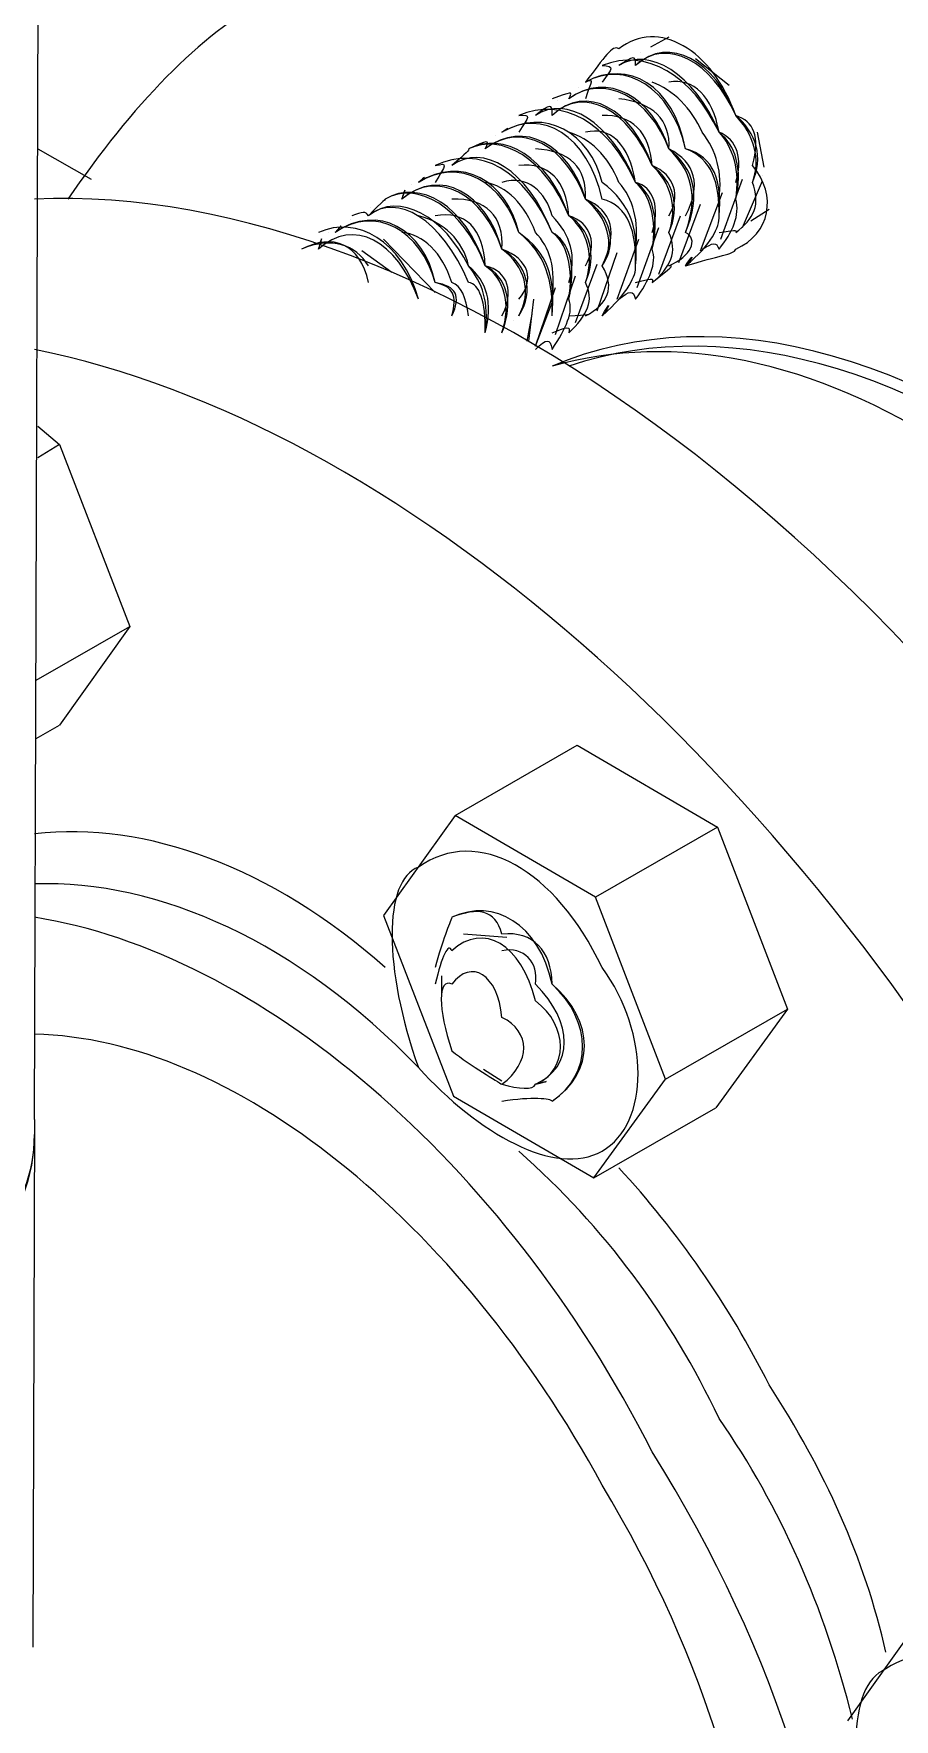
# Model space of a CAD drawing. Header units: millimetres. Extents: x 0.3 to 33.8, y 15.5 to 37.1.
# Drawn here: x 20.93 to 21.196, y 25.619 to 26.14 of the extents above; entities that cross this region are included whole.
import ezdxf

# ---------------------------------------------------------------- set-up
doc = ezdxf.new("R2010")
doc.units = ezdxf.units.MM

# ---------------------------------------------------------------- blocks, each defined once
blk = doc.blocks.new('60298_1')
at = {"transparency": 33554687}
for points in [[(20.93001617371272, 25.80439002907838), (20.93208198424668, 26.43182646206333)], [(21.12625110162492, 26.13902506971226), (21.12056979433316, 26.13592569726461)], [(21.12418660438436, 26.13799019450516), (21.12418660438436, 26.13799019450516)], [(21.12625110162492, 26.13902506971226), (21.12625110162492, 26.13902506971226)], [(21.11127561687044, 26.13076182757641), (21.11127561687044, 26.13076182757641)], [(21.11747304847233, 26.13437601104079), (21.11747304847233, 26.13437601104079)], [(21.14484208313718, 26.12404827166438), (21.13451434376077, 26.13230888721341)], [(21.10456206095841, 26.12714501752521), (21.10456206095841, 26.12714501752521)], [(21.09165238673791, 26.1193992129929), (21.09165238673791, 26.1193992129929)], [(21.09836594264993, 26.12353346064765), (21.09836594264993, 26.12353346064765)], [(21.08545626842943, 26.11578765611534), (21.08545626842943, 26.11578765611534)], [(21.07254528091551, 26.10855403601294), (21.07254528091551, 26.10855403601294)], [(21.0787427125174, 26.11217084606414), (21.0787427125174, 26.11217084606414)], [(21.15568726011713, 26.09874373424008), (21.15362013628976, 26.10958891122004)], [(20.93104842233299, 26.10442504153184), (20.94757359331129, 26.09512955077571)], [(21.06583172500348, 26.10494247913539), (21.06583172500348, 26.10494247913539)], [(21.059635606695, 26.10080823148065), (21.059635606695, 26.10080823148065)], [(21.04672461918108, 26.09357986455189), (21.04672461918108, 26.09357986455189)], [(21.0534368617997, 26.09719404801626), (21.0534368617997, 26.09719404801626)], [(21.14226014829308, 26.07653856926345), (21.14897239091169, 26.09512955077571)], [(21.14897239091169, 26.08015275272783), (21.155171135807, 26.09461211317216)], [(21.155171135807, 26.09616179939598), (21.155171135807, 26.09616179939598)], [(21.04052718757919, 26.08996568108751), (21.04052718757919, 26.08996568108751)], [(21.13606271669119, 26.07292438579907), (21.14277627260321, 26.09099792970779)], [(21.02761751335868, 26.08273468757193), (21.02761751335868, 26.08273468757193)], [(21.03381494496057, 26.08635149762312), (21.03381494496057, 26.08635149762312)], [(21.12315304247068, 26.06569339228349), (21.1298665983827, 26.08376693619221)], [(21.12935047407257, 26.06931020233469), (21.13606271669119, 26.0873837462434)], [(21.1515543257558, 26.0822198765552), (21.15723563304755, 26.08583406001958)], [(21.155171135807, 26.08376693619221), (21.155171135807, 26.08376693619221)], [(21.155171135807, 26.08376693619221), (21.155171135807, 26.08376693619221)], [(21.02090527074006, 26.078603066504), (21.02090527074006, 26.078603066504)], [(21.11643948655865, 26.06156439780239), (21.12315304247068, 26.08015275272783)], [(21.14897239091169, 26.08015275272783), (21.14897239091169, 26.08015275272783)], [(21.04052718757919, 26.06621082988704), (21.03123301011647, 26.07292438579907)], [(21.05395429940324, 26.06001208499174), (21.03794525273508, 26.07653856926345)], [(21.10404593664828, 26.05433077769999), (21.11024205495676, 26.07240694819552)], [(21.11024205495676, 26.05794758775119), (21.11695561086879, 26.07653856926345)], [(21.13606271669119, 26.07292438579907), (21.13606271669119, 26.07292438579907)], [(21.14226014829308, 26.07653856926345), (21.14226014829308, 26.07653856926345)], [(21.09733238073625, 26.05071922082243), (21.10404593664828, 26.06879276473114)], [(21.12935047407257, 26.06931020233469), (21.12935047407257, 26.06931020233469)], [(21.09113494913436, 26.04710241077123), (21.09733238073625, 26.06517595467994)], [(21.12315304247068, 26.06569339228349), (21.12315304247068, 26.06569339228349)], [(21.08287302029191, 26.04503791353068), (21.08442139322233, 26.05794758775119)], [(21.08493883082588, 26.04348822730686), (21.09113494913436, 26.06156439780239)], [(21.08493883082588, 26.04348822730686), (21.09010270051408, 26.05691271254409)], [(21.11024205495676, 26.05794758775119), (21.11024205495676, 26.05794758775119)], [(21.11643948655865, 26.06156439780239), (21.11643948655865, 26.06156439780239)], [(21.07822527491385, 26.05123665842598), (21.07822527491385, 26.05123665842598)], [(21.08235689598177, 26.04503791353068), (21.0839065822056, 26.05330115566653)], [(21.10404593664828, 26.05433077769999), (21.10404593664828, 26.05433077769999)], [(21.07719302629357, 26.04813728597833), (21.07719302629357, 26.04813728597833)], [(21.09113494913436, 26.04710241077123), (21.09113494913436, 26.04710241077123)], [(21.09733238073625, 26.05071922082243), (21.09733238073625, 26.05071922082243)], [(20.93104842233299, 26.01870112748611), (20.93776197824502, 26.01301982019436), (20.95945101891152, 25.95673206464085), (20.93776197824502, 25.92626365752835)], [(20.93776197824502, 26.01301982019436), (20.93104842233299, 26.00888819912643)], [(20.93053361131626, 25.94020820695596), (20.95945101891152, 25.95673206464085)], [(20.93053361131626, 25.92213466304724), (20.93776197824502, 25.92626365752835)], [(21.06015041771172, 25.89837718525996), (21.09784850504639, 25.92006491263305)], [(21.09784850504639, 25.92006491263305), (21.14122658637939, 25.89476300179558)], [(21.06015041771172, 25.89837718525996), (21.03794525273508, 25.86739396713074)], [(21.10352981233814, 25.87307527442249), (21.06015041771172, 25.89837718525996)], [(21.14122658637939, 25.89476300179558), (21.10352981233814, 25.87307527442249)], [(21.14122658637939, 25.89476300179558), (21.1629169403393, 25.83847524624207)], [(21.12521885300464, 25.81678489228216), (21.10352981233814, 25.87307527442249)], [(21.03794525273508, 25.86739396713074), (21.059635606695, 25.81162102259395)], [(21.06324979015938, 25.86791140473429), (21.06324979015938, 25.86791140473429)], [(21.07615946437988, 25.86067778463189), (21.06273235255583, 25.86171265983898)], [(21.0560187966438, 25.84260424072318), (21.0560187966438, 25.84880298561848)], [(21.12521885300464, 25.81678489228216), (21.1629169403393, 25.83847524624207)], [(21.1629169403393, 25.83847524624207), (21.14071046206925, 25.80800683912958)], [(21.06892978415772, 25.81988426472981), (21.07461109144947, 25.81627008126543)], [(21.10301237473459, 25.78631648516967), (21.12521885300464, 25.81678489228216)], [(21.059635606695, 25.81162102259395), (21.10301237473459, 25.78631648516967)], [(21.09475044589215, 25.81368814642133), (21.09475044589215, 25.81368814642133)], [(21.10301237473459, 25.78631648516967), (21.14071046206925, 25.80800683912958)], [(20.93001617371272, 25.80439002907838), (20.92950004940258, 25.64120544312277)], [(21.20319564922465, 25.64895124765508), (21.18150792185156, 25.61848284054258)]]:
    blk.add_lwpolyline(points, dxfattribs=at)
for points in [[(21.42060349349322, 26.06827532712759), (21.30227838383712, 26.1978842537626), (21.1647253453649, 26.24597968502439), (21.06944590846786, 26.19221345281812)], [(21.04879042971504, 26.05794758775119), (21.04367909176324, 26.07607628998312), (21.02983303934138, 26.08395867703007), (21.01780589829241, 26.078603066504)], [(21.03329750735702, 26.06311145743939), (21.03077992389001, 26.07524628854798), (21.0222211907369, 26.07846385740254), (21.0126420286042, 26.0734391968158)], [(21.03329750735702, 26.06827532712759), (21.02934843407309, 26.07476036998628), (21.02198085804287, 26.0775025266264), (21.0126420286042, 26.0734391968158)], [(21.27084601936167, 25.98565078552951), (21.20903586501902, 26.04070929845124), (21.14231005344266, 26.05939221050221), (21.09010270051408, 26.03729210899837)], [(21.21404082620461, 26.01147013397053), (21.17064304547046, 26.03946692288537), (21.12813699096171, 26.04795867807456), (21.09010270051408, 26.03729210899837)], [(21.26568214967347, 25.98565078552951), (21.20886907675595, 26.03493606062079), (21.14646268720514, 26.05451201219057), (21.09526657020228, 26.03729210899837)], [(21.03846137704522, 25.85138492046258), (21.00304054048354, 25.88254411990874), (20.96474621794073, 25.89655696059367), (20.93001617371272, 25.89269850455502)], [(21.04879042971504, 25.82039907574654), (21.01155724824753, 25.85912284523442), (20.96866639876964, 25.87845452422994), (20.93001617371272, 25.8772042689036)], [(20.87837616353727, 25.73261066446025), (20.91193868992377, 25.75195284980305), (20.93039308892139, 25.77766713477126), (20.93001617371272, 25.79974359699372)]]:
    blk.add_open_spline(points, degree=3, dxfattribs=at)
for points, knots in [([(21.35347056095975, 26.03212823931016), (21.23572330040406, 26.15946254175902), (21.09817420181207, 26.20755797302081), (21.00231297593439, 26.15090249531249), (20.9812149173024, 26.14003105246434), (20.96018777651454, 26.11784164700862), (20.94034391308912, 26.08893343246723)], [0, 0, 0, 0, 1, 1, 1, 2, 2, 2, 2]), ([(21.15207176335934, 26.09926117184364), (21.15450792263493, 26.10838593445646), (21.1525379825199, 26.11293518282878), (21.14690789367114, 26.11475278090825), (21.13968609320943, 26.13519813271546), (21.12287462426775, 26.14490337101552), (21.11075949256031, 26.13540825966106), (21.10881187843324, 26.13678721774159), (21.106290355086, 26.13281319188286), (21.10043043989049, 26.12508052028465)], [0, 0, 0, 0, 1, 1, 1, 2, 2, 2, 3, 3, 3, 3]), ([(21.14690789367114, 26.08893343246723), (21.1483709025299, 26.09741993448278), (21.14603980672712, 26.10529969494292), (21.14174402398294, 26.10958891122004), (21.13323256939259, 26.12748384722499), (21.11922366858789, 26.13557110804391), (21.1055956228721, 26.13024438997286), (21.10963662669474, 26.13003688961407), (21.1087803593914, 26.12934347069358), (21.1055956228721, 26.12508052028465)], [0, 0, 0, 0, 1, 1, 1, 2, 2, 2, 3, 3, 3, 3]), ([(21.15207176335934, 26.09409730215543), (21.15480735353242, 26.10113655483315), (21.15247494443622, 26.10901368870645), (21.14690789367114, 26.11475278090825), (21.1396690203951, 26.13120046757535), (21.125658806297, 26.13928772839427), (21.11592336224851, 26.13024438997286), (21.11607439099066, 26.13375350996443), (21.11521681039392, 26.13306271763076), (21.11075949256031, 26.13024438997286)], [0, 0, 0, 0, 1, 1, 1, 2, 2, 2, 3, 3, 3, 3]), ([(21.14690789367114, 26.08893343246723), (21.14917595139025, 26.09788484034993), (21.14684485558746, 26.10576460081006), (21.14174402398294, 26.10958891122004), (21.13403630495952, 26.12794875309214), (21.12002740415483, 26.13603601391106), (21.11075949256031, 26.13024438997286)], [0, 0, 0, 0, 1, 1, 1, 2, 2, 2, 2]), ([(21.15207176335934, 26.09409730215543), (21.15561240239276, 26.10159883411347), (21.15327999329656, 26.1094785945736), (21.14690789367114, 26.11475278090825), (21.14047275596204, 26.1316653734425), (21.12646254186393, 26.13975000767459), (21.11592336224851, 26.13024438997286)], [0, 0, 0, 0, 1, 1, 1, 2, 2, 2, 2]), ([(21.14174402398294, 26.08376693619221), (21.14274081368114, 26.09416821999957), (21.14040709129154, 26.1020479804597), (21.13141497131312, 26.10442504153184), (21.1275985406636, 26.12422950615496), (21.11359095315231, 26.1323193935607), (21.10043043989049, 26.12508052028465)], [0, 0, 0, 0, 1, 1, 1, 2, 2, 2, 2]), ([(21.14174402398294, 26.08376693619221), (21.1419357648208, 26.09370331413242), (21.1396033557246, 26.10158307459255), (21.13141497131312, 26.10442504153184), (21.12679480509667, 26.12376722687464), (21.11278590429197, 26.13185448769354), (21.10043043989049, 26.12508052028465), (21.10320148898563, 26.12632289585054), (21.1023452216823, 26.12562947693005), (21.10043043989049, 26.11991665059645)], [0, 0, 0, 0, 1, 1, 1, 2, 2, 2, 3, 3, 3, 3]), ([(21.14174402398294, 26.08893343246723), (21.14287345631556, 26.097212434124), (21.14090876937416, 26.10385244560507), (21.13658015429473, 26.10958891122004), (21.13328772771581, 26.11705104437578), (21.12749479048421, 26.12265880723658), (21.12108723193671, 26.12508052028465)], [0, 0, 0, 0, 1, 1, 1, 2, 2, 2, 2]), ([(21.14690789367114, 26.09409730215543), (21.14930990731807, 26.10092905447436), (21.14734522037668, 26.10756906595543), (21.14174402398294, 26.10958891122004), (21.13972417871832, 26.12077029131296), (21.13393124148672, 26.12637542758694), (21.12625110162492, 26.12508052028465)], [0, 0, 0, 0, 1, 1, 1, 2, 2, 2, 2]), ([(21.13141497131312, 26.078603066504), (21.13549931381829, 26.08998932036889), (21.13316690472209, 26.09786908082901), (21.12625110162492, 26.10442504153184), (21.12035966738756, 26.12005060652428), (21.10635076658286, 26.12814049393001), (21.09526657020228, 26.11991665059645), (21.09676503798312, 26.12260364891336), (21.09590745738637, 26.12191022999286), (21.09010270051408, 26.11991665059645)], [0, 0, 0, 0, 1, 1, 1, 2, 2, 2, 3, 3, 3, 3]), ([(21.12625110162492, 26.078603066504), (21.1298665983827, 26.08673497929885), (21.12753418928651, 26.09461473975898), (21.12108723193671, 26.09926117184364), (21.11472695195198, 26.11679889204106), (21.10071673785387, 26.12488615285997), (21.09010270051408, 26.11475278090825)], [0, 0, 0, 0, 1, 1, 1, 2, 2, 2, 2]), ([(21.13141497131312, 26.078603066504), (21.13630304938522, 26.09045159964921), (21.13397064028902, 26.09832873352252), (21.12625110162492, 26.10442504153184), (21.12116340295449, 26.12051551239142), (21.1071545021498, 26.12860539979715), (21.09526657020228, 26.11991665059645)], [0, 0, 0, 0, 1, 1, 1, 2, 2, 2, 2]), ([(21.13141497131312, 26.08376693619221), (21.13643700531304, 26.09349581377364), (21.13447231837165, 26.10013582525471), (21.12625110162492, 26.10442504153184), (21.1268512767133, 26.11333705061225), (21.12105702618828, 26.11894218688622), (21.11075949256031, 26.11991665059645)], [0, 0, 0, 0, 1, 1, 1, 2, 2, 2, 2]), ([(21.12108723193671, 26.0734391968158), (21.12262641181326, 26.08255607966817), (21.12029400271706, 26.0904358401283), (21.11592336224851, 26.09409730215543), (21.10748676538253, 26.11261999241037), (21.09347655128443, 26.12070725322928), (21.07977496113767, 26.11475278090825), (21.08389213597809, 26.11517303479945), (21.08303455538135, 26.11447961587896), (21.07977496113767, 26.10958891122004)], [0, 0, 0, 0, 1, 1, 1, 2, 2, 2, 3, 3, 3, 3]), ([(21.12625110162492, 26.078603066504), (21.12906154952236, 26.08627270001853), (21.12673045371957, 26.09414983389183), (21.12108723193671, 26.09926117184364), (21.11392190309164, 26.11633398617391), (21.09991431558035, 26.12442124699282), (21.09010270051408, 26.11475278090825), (21.09032727368719, 26.11888702856299), (21.08947100638386, 26.11819623622932), (21.08493883082588, 26.11475278090825)], [0, 0, 0, 0, 1, 1, 1, 2, 2, 2, 3, 3, 3, 3]), ([(21.12108723193671, 26.0734391968158), (21.12343014738019, 26.08301573236167), (21.12109773828399, 26.09089811940862), (21.11592336224851, 26.09409730215543), (21.10829050094947, 26.1130822716907), (21.09428160014477, 26.12117215909643), (21.08493883082588, 26.11475278090825)], [0, 0, 0, 0, 1, 1, 1, 2, 2, 2, 2]), ([(21.12625110162492, 26.08376693619221), (21.13000055431053, 26.0897818200101), (21.12803586736914, 26.09641920490435), (21.12108723193671, 26.09926117184364), (21.12041351241737, 26.10962043026188), (21.11462188847918, 26.11522293994904), (21.1055956228721, 26.11475278090825)], [0, 0, 0, 0, 1, 1, 1, 2, 2, 2, 2]), ([(21.11592336224851, 26.06827532712759), (21.11699369637768, 26.07930173859814), (21.11466128728148, 26.08718412564508), (21.1055956228721, 26.09409730215543), (21.10185273665354, 26.10936302475352), (21.08784514914225, 26.11745553874607), (21.07461109144947, 26.10958891122004)], [0, 0, 0, 0, 1, 1, 1, 2, 2, 2, 2]), ([(21.11592336224851, 26.06827532712759), (21.11618864751733, 26.0788394593178), (21.11385755171455, 26.08671921977794), (21.1055956228721, 26.08893343246723), (21.10105031438002, 26.10890337206001), (21.08704010028191, 26.1169880062921), (21.07461109144947, 26.10958891122004), (21.07745437168217, 26.11145641444909), (21.07659810437883, 26.11076562211543), (21.07461109144947, 26.10958891122004)], [0, 0, 0, 0, 1, 1, 1, 2, 2, 2, 3, 3, 3, 3]), ([(21.11592336224851, 26.0734391968158), (21.1171276523055, 26.08235120589621), (21.11516296536411, 26.08898859079045), (21.11075949256031, 26.09409730215543), (21.10754192370575, 26.10218718956116), (21.10174767318074, 26.10779232583513), (21.09526657020228, 26.10958891122004)], [0, 0, 0, 0, 1, 1, 1, 2, 2, 2, 2]), ([(21.12108723193671, 26.078603066504), (21.1235627900146, 26.08606519965974), (21.12159941636662, 26.09270521114081), (21.11592336224851, 26.09409730215543), (21.11397837470827, 26.10590380991152), (21.10818412418325, 26.11150631959867), (21.10043043989049, 26.10958891122004)], [0, 0, 0, 0, 1, 1, 1, 2, 2, 2, 2]), ([(21.10043043989049, 26.06311145743939), (21.10331705880571, 26.07140884520391), (21.10098464970952, 26.07928597907721), (21.09526657020228, 26.08376693619221), (21.08817741237499, 26.1014701313593), (21.07416588498347, 26.1095573921782), (21.06428203877965, 26.10442504153184), (21.06458278297055, 26.10402317374838), (21.0637252023738, 26.1033323814147), (21.05911816909145, 26.09926117184364)], [0, 0, 0, 0, 1, 1, 1, 2, 2, 2, 3, 3, 3, 3]), ([(21.1055956228721, 26.06827532712759), (21.10975219651482, 26.07512283896744), (21.10742110071203, 26.08300259942757), (21.10043043989049, 26.08893343246723), (21.09461255008409, 26.10518675170966), (21.0806036492794, 26.11327401252856), (21.06944590846786, 26.10442504153184), (21.07101923397306, 26.10774242068555), (21.07016296666973, 26.10704637517824), (21.06428203877965, 26.10442504153184)], [0, 0, 0, 0, 1, 1, 1, 2, 2, 2, 3, 3, 3, 3]), ([(21.10043043989049, 26.06311145743939), (21.10411948107924, 26.07187112448423), (21.10178838527645, 26.07975088494436), (21.09526657020228, 26.08376693619221), (21.08898114794192, 26.10193241063962), (21.07497224713723, 26.11002229804535), (21.06428203877965, 26.10442504153184)], [0, 0, 0, 0, 1, 1, 1, 2, 2, 2, 2]), ([(21.1055956228721, 26.06827532712759), (21.11055724537516, 26.07558511824778), (21.10822483627896, 26.08346750529472), (21.10043043989049, 26.08893343246723), (21.09541628565103, 26.10564903098998), (21.08140869813974, 26.11373891839571), (21.06944590846786, 26.10442504153184)], [0, 0, 0, 0, 1, 1, 1, 2, 2, 2, 2]), ([(21.1055956228721, 26.06827532712759), (21.11069120130298, 26.07863195895902), (21.10872651436159, 26.08527459702691), (21.10043043989049, 26.08893343246723), (21.10110547270324, 26.0984705692108), (21.09531253547163, 26.10407570548478), (21.08493883082588, 26.10442504153184)], [0, 0, 0, 0, 1, 1, 1, 2, 2, 2, 2]), ([(21.09526657020228, 26.05794758775119), (21.09687929450979, 26.06769222485354), (21.094548198707, 26.07556935872685), (21.09010270051408, 26.078603066504), (21.08173964807906, 26.09775613759575), (21.06773206056778, 26.10584077182784), (21.05395429940324, 26.09926117184364), (21.05814501867462, 26.10030917998483), (21.05728743807788, 26.09961576106434), (21.05395429940324, 26.09409730215543)], [0, 0, 0, 0, 1, 1, 1, 2, 2, 2, 3, 3, 3, 3]), ([(21.09526657020228, 26.05794758775119), (21.09768434337013, 26.06815187754705), (21.09535324756735, 26.076034264594), (21.09010270051408, 26.078603066504), (21.08254469693941, 26.09821841687608), (21.0685344828413, 26.10630567769499), (21.05911816909145, 26.09926117184364)], [0, 0, 0, 0, 1, 1, 1, 2, 2, 2, 2]), ([(21.10043043989049, 26.06827532712759), (21.10425475030047, 26.07491796519548), (21.10229006335908, 26.08155535008973), (21.09526657020228, 26.08376693619221), (21.09466770840731, 26.09475657544727), (21.08887477117571, 26.10035908513442), (21.07977496113767, 26.09926117184364)], [0, 0, 0, 0, 1, 1, 1, 2, 2, 2, 2]), ([(21.13141497131312, 26.06827532712759), (21.14165865991129, 26.071553307479), (21.14636025031916, 26.07175030149051), (21.14690789367114, 26.0734391968158), (21.15762436789691, 26.07825373045694), (21.15990555855012, 26.09007599773395), (21.15207176335934, 26.09926117184364)], [0, 0, 0, 0, 1, 1, 1, 2, 2, 2, 2]), ([(21.07977496113767, 26.05278371806298), (21.08400639250476, 26.060256357566), (21.08167529670197, 26.06813611802613), (21.07461109144947, 26.0734391968158), (21.06886805936745, 26.09032289689503), (21.05485784526934, 26.09840753112712), (21.04362656002684, 26.08893343246723), (21.04527211666959, 26.09287856587093), (21.04441584936626, 26.09218514695045), (21.04362656002684, 26.08893343246723)], [0, 0, 0, 0, 1, 1, 1, 2, 2, 2, 3, 3, 3, 3]), ([(21.07977496113767, 26.05278371806298), (21.08481012807169, 26.06072126343316), (21.08247903226891, 26.0686036504801), (21.07461109144947, 26.0734391968158), (21.06967048164097, 26.09078254958854), (21.05566289412968, 26.09887506358109), (21.04362656002684, 26.08893343246723)], [0, 0, 0, 0, 1, 1, 1, 2, 2, 2, 2]), ([(21.09010270051408, 26.05278371806298), (21.09044284350728, 26.06397297791636), (21.08811043441108, 26.07185273837649), (21.07977496113767, 26.078603066504), (21.07530319707655, 26.09403951724539), (21.06129298297844, 26.10212415147748), (21.04879042971504, 26.09409730215543), (21.05170856767211, 26.09659255963447), (21.05085230036877, 26.09589914071398), (21.04879042971504, 26.09409730215543)], [0, 0, 0, 0, 1, 1, 1, 2, 2, 2, 3, 3, 3, 3]), ([(21.09010270051408, 26.05278371806298), (21.09124789236762, 26.06443788378351), (21.08891548327142, 26.07232027083046), (21.07977496113767, 26.078603066504), (21.07610824593689, 26.09450179652572), (21.0620993451322, 26.10259168393145), (21.04879042971504, 26.09409730215543)], [0, 0, 0, 0, 1, 1, 1, 2, 2, 2, 2]), ([(21.09010270051408, 26.05794758775119), (21.09138184829544, 26.06748472449476), (21.08941716135405, 26.07412210938901), (21.08493883082588, 26.078603066504), (21.0817961196957, 26.08732333474654), (21.07600186917068, 26.09292847102051), (21.06944590846786, 26.09409730215543)], [0, 0, 0, 0, 1, 1, 1, 2, 2, 2, 2]), ([(21.09526657020228, 26.06311145743939), (21.09781698600455, 26.07120134484512), (21.09585361235656, 26.07783872973937), (21.09010270051408, 26.08376693619221), (21.0882312574048, 26.0910399550969), (21.0824383201732, 26.09664246478405), (21.07461109144947, 26.09409730215543)], [0, 0, 0, 0, 1, 1, 1, 2, 2, 2, 2]), ([(21.14174402398294, 26.078603066504), (21.14633661103778, 26.07916252949667), (21.14736491977783, 26.07955651751968), (21.14690789367114, 26.078603066504), (21.15243948551415, 26.08248778841085), (21.15476926802353, 26.08760963270992), (21.15207176335934, 26.09409730215543)], [0, 0, 0, 0, 1, 1, 1, 2, 2, 2, 2]), ([(21.37412735300597, 25.36596015707687), (21.42577524294188, 25.47519990292244), (21.39865442073153, 25.64969194513833), (21.30699442047251, 25.80490746668192), (21.20787754023138, 25.98012182027332), (21.05512313053816, 26.09432318862195), (20.93001617371272, 26.08893343246723)], [0, 0, 0, 0, 1, 1, 1, 2, 2, 2, 2]), ([(21.07461109144947, 26.04761984837478), (21.07756994150225, 26.05654236380246), (21.07523884569946, 26.06442212426259), (21.06944590846786, 26.06827532712759), (21.06243029507152, 26.08660364995785), (21.04842139426682, 26.09469353736358), (21.03846137704522, 26.08893343246723), (21.03883697896049, 26.08915931893376), (21.03797939836375, 26.08846590001326), (21.03329750735702, 26.08376693619221)], [0, 0, 0, 0, 1, 1, 1, 2, 2, 2, 3, 3, 3, 3]), ([(21.07461109144947, 26.04761984837478), (21.07837499036259, 26.0570046430828), (21.07604258126639, 26.06488703012974), (21.06944590846786, 26.06827532712759), (21.06323534393186, 26.087068555825), (21.04922512983376, 26.09516106981755), (21.03846137704522, 26.08893343246723)], [0, 0, 0, 0, 1, 1, 1, 2, 2, 2, 2]), ([(21.07977496113767, 26.05794758775119), (21.08494539729293, 26.0637681041444), (21.08298071035153, 26.07040548903865), (21.07461109144947, 26.0734391968158), (21.07535835539977, 26.08360671439618), (21.06956541816817, 26.08921185067015), (21.05911816909145, 26.08893343246723)], [0, 0, 0, 0, 1, 1, 1, 2, 2, 2, 2]), ([(21.13658015429473, 26.0734391968158), (21.13990016003527, 26.07544590914631), (21.14092846877531, 26.07583989716932), (21.14174402398294, 26.0734391968158), (21.14600434780505, 26.07877116806048), (21.14833413031442, 26.08389301235956), (21.14690789367114, 26.08893343246723)], [0, 0, 0, 0, 1, 1, 1, 2, 2, 2, 2]), ([(21.06944590846786, 26.04761984837478), (21.06961926319798, 26.05738024499806), (21.06757052547835, 26.06283829241011), (21.06428203877965, 26.06311145743939), (21.05599384406901, 26.08288702960749), (21.04198494326431, 26.09097429042641), (21.03329750735702, 26.08376693619221), (21.03240052795798, 26.0854426985834), (21.03154294736123, 26.08475190624972), (21.02813363766882, 26.08376693619221)], [0, 0, 0, 0, 1, 1, 1, 2, 2, 2, 3, 3, 3, 3]), ([(21.06944590846786, 26.04761984837478), (21.07068040427328, 26.05714647877108), (21.06856337529632, 26.06297224833792), (21.06428203877965, 26.06827532712759), (21.05679889292935, 26.08335456206146), (21.04278999212465, 26.09144182288037), (21.03329750735702, 26.08376693619221)], [0, 0, 0, 0, 1, 1, 1, 2, 2, 2, 2]), ([(21.06944590846786, 26.04761984837478), (21.07189651397096, 26.05692321889137), (21.06994889984389, 26.06325066654086), (21.06428203877965, 26.06827532712759), (21.06248545339474, 26.07617610028229), (21.05669251616314, 26.08177860996944), (21.04879042971504, 26.08376693619221)], [0, 0, 0, 0, 1, 1, 1, 2, 2, 2, 2]), ([(21.07461109144947, 26.05278371806298), (21.078507632997, 26.06005148379404), (21.07654294605561, 26.06668886868828), (21.06944590846786, 26.06827532712759), (21.06892321769067, 26.07989272063265), (21.06313028045906, 26.0854952303198), (21.05395429940324, 26.08376693619221)], [0, 0, 0, 0, 1, 1, 1, 2, 2, 2, 2]), ([(21.13141497131312, 26.06827532712759), (21.13346370903275, 26.07172928879595), (21.13449070447939, 26.07212590340577), (21.13141497131312, 26.06827532712759), (21.13956789680253, 26.07505454771012), (21.1418963660185, 26.08017376542239), (21.14174402398294, 26.08376693619221)], [0, 0, 0, 0, 1, 1, 1, 2, 2, 2, 2]), ([(21.04879042971504, 26.05794758775119), (21.04208475356347, 26.07609204950404), (21.02876401850563, 26.08334142912736), (21.01780589829241, 26.0734391968158), (21.01952631265954, 26.07801208446949), (21.0186700453562, 26.07732129213582), (21.01780589829241, 26.0734391968158)], [0, 0, 0, 0, 1, 1, 1, 2, 2, 2, 2]), ([(21.05911816909145, 26.05278371806298), (21.06079393148264, 26.05927926726895), (21.05959226801247, 26.06179291085573), (21.05395429940324, 26.06311145743939), (21.04955739306649, 26.07917303584395), (21.03554717896839, 26.08726029666286), (21.02296976798061, 26.078603066504), (21.02596276366205, 26.08172870481985), (21.0251038697719, 26.08103528589936), (21.02296976798061, 26.078603066504)], [0, 0, 0, 0, 1, 1, 1, 2, 2, 2, 3, 3, 3, 3]), ([(21.05911816909145, 26.05278371806298), (21.06193255686912, 26.05903499469468), (21.0605929975909, 26.06191636043627), (21.05395429940324, 26.06311145743939), (21.05036112863343, 26.07964056829792), (21.03635222782873, 26.08772782911683), (21.02296976798061, 26.078603066504)], [0, 0, 0, 0, 1, 1, 1, 2, 2, 2, 2]), ([(21.06428203877965, 26.05278371806298), (21.06344153099724, 26.0587618296654), (21.06200478800667, 26.06214487348961), (21.05911816909145, 26.06311145743939), (21.05604768909882, 26.0724568533451), (21.05025606516062, 26.07806198961907), (21.04362656002684, 26.078603066504)], [0, 0, 0, 0, 1, 1, 1, 2, 2, 2, 2]), ([(21.11592336224851, 26.06311145743939), (21.12058949373431, 26.06429604809523), (21.12161780247436, 26.06469266270506), (21.12108723193671, 26.06311145743939), (21.12669368150409, 26.0676213070094), (21.12902346401347, 26.07274052472166), (21.12625110162492, 26.078603066504)], [0, 0, 0, 0, 1, 1, 1, 2, 2, 2, 2]), ([(21.12108723193671, 26.06311145743939), (21.12702725803024, 26.06801004185877), (21.12805556677029, 26.06840928305541), (21.12625110162492, 26.06827532712759), (21.13313013250661, 26.07134055394658), (21.13545991501599, 26.07645714507203), (21.13141497131312, 26.078603066504)], [0, 0, 0, 0, 1, 1, 1, 2, 2, 2, 2]), ([(21.11075949256031, 26.05794758775119), (21.11415435602521, 26.06057942774487), (21.11518266476526, 26.0609760423547), (21.11592336224851, 26.05794758775119), (21.12025723050158, 26.06390731324587), (21.12258701301096, 26.06902653095813), (21.12108723193671, 26.0734391968158)], [0, 0, 0, 0, 1, 1, 1, 2, 2, 2, 2]), ([(21.09526657020228, 26.05278371806298), (21.10128014072677, 26.05314881363097), (21.10230844946682, 26.05354542824079), (21.10043043989049, 26.05278371806298), (21.10738564178996, 26.05647407254514), (21.10971411100593, 26.06159329025741), (21.1055956228721, 26.06827532712759)], [0, 0, 0, 0, 1, 1, 1, 2, 2, 2, 2]), ([(21.1055956228721, 26.05278371806298), (21.10771659172929, 26.05686543398133), (21.10874621376274, 26.05725942200434), (21.1055956228721, 26.05278371806298), (21.11382209279247, 26.0601906928955), (21.11615056200844, 26.06530991060777), (21.11592336224851, 26.06827532712759)], [0, 0, 0, 0, 1, 1, 1, 2, 2, 2, 2]), ([(21.09010270051408, 26.04761984837478), (21.09484368972426, 26.04942956669379), (21.09587331175771, 26.04982880789043), (21.09526657020228, 26.04761984837478), (21.10094787749404, 26.05275745219478), (21.10327766000341, 26.05787666990705), (21.10043043989049, 26.06311145743939)], [0, 0, 0, 0, 1, 1, 1, 2, 2, 2, 2]), ([(21.08493883082588, 26.04245597868658), (21.08840855201515, 26.04571557293024), (21.08943554746179, 26.04611218754008), (21.09010270051408, 26.04245597868658), (21.09451142649152, 26.04904083184442), (21.09683989570749, 26.05416267614351), (21.09526657020228, 26.05794758775119)], [0, 0, 0, 0, 1, 1, 1, 2, 2, 2, 2]), ([(21.29666536780269, 25.3039910942316), (21.36712224595692, 25.40969808080422), (21.3447621123579, 25.59955565591736), (21.24502535762724, 25.7687603788645), (21.16301018417141, 25.9143573394731), (21.04271382110687, 26.01953112892124), (20.93001617371272, 26.04245597868658)], [0, 0, 0, 0, 1, 1, 1, 2, 2, 2, 2]), ([(21.1055956228721, 25.79457972730552), (21.09104433188907, 25.78635325738514), (21.06723957553902, 25.80009818621443), (21.04879042971504, 25.82039907574654), (21.03787696147776, 25.85095678681091), (21.03787696147776, 25.87844927105629), (21.04879042971504, 25.8823681385918), (21.06723957553902, 25.89539863580603), (21.09104433188907, 25.88165633356357), (21.1055956228721, 25.85138492046258), (21.12040957253714, 25.83079510638026), (21.12040957253714, 25.80331050189534), (21.1055956228721, 25.79457972730552)], [0, 0, 0, 0, 1, 1, 1, 2, 2, 2, 3, 3, 3, 4, 4, 4, 4]), ([(21.09010270051408, 25.81007133637013), (21.10342737545216, 25.81876796533129), (21.10342737545216, 25.83494248696912), (21.09010270051408, 25.84622105077437), (21.0861470607631, 25.86487507037031), (21.07213684666499, 25.87296495777604), (21.05911816909145, 25.86687652952719)], [0, 0, 0, 0, 1, 1, 1, 2, 2, 2, 2]), ([(21.07461109144947, 25.3814543927283), (21.09438666361757, 25.38364496613622), (21.11148968369628, 25.3878501316351), (21.12108723193671, 25.39178213210471), (21.19968258935285, 25.43876651714163), (21.19968258935285, 25.57626833717086), (21.12108723193671, 25.70162744633103), (21.07502477887363, 25.79218428012564), (20.99895094480473, 25.85602609937359), (20.93001617371272, 25.86687652952719)], [0, 0, 0, 0, 1, 1, 1, 2, 2, 2, 3, 3, 3, 3]), ([(21.07461109144947, 25.86171265983898), (21.07259255947827, 25.86938491994033), (21.06693357817448, 25.8699575158671), (21.05911816909145, 25.86687652952719), (21.05849172813487, 25.86508519731592), (21.05614881269139, 25.85969018798755), (21.05395429940324, 25.85138492046258)], [0, 0, 0, 0, 1, 1, 1, 2, 2, 2, 2]), ([(21.07461109144947, 25.81523520605833), (21.07971060976058, 25.81385624797781), (21.08447129837191, 25.81338608893702), (21.08493883082588, 25.81523520605833), (21.09529283607048, 25.81963211239508), (21.09529283607048, 25.8333166297275), (21.08493883082588, 25.84105718108617), (21.08067194053672, 25.85864480643318), (21.06881946751128, 25.86548706509939), (21.05911816909145, 25.85654879015079), (21.0579979298127, 25.85923841505451), (21.05602404981744, 25.85487828093324), (21.05395429940324, 25.84622105077437)], [0, 0, 0, 0, 1, 1, 1, 2, 2, 2, 3, 3, 3, 4, 4, 4, 4]), ([(21.07461109144947, 25.81007133637013), (21.08394072783426, 25.81156061109709), (21.08977963033522, 25.81088557828434), (21.09010270051408, 25.81007133637013), (21.10269718431618, 25.81834771144009), (21.10269718431618, 25.83451960649109), (21.09010270051408, 25.84622105077437), (21.08992409261032, 25.85664072068948), (21.08432683609681, 25.8625663005555), (21.07461109144947, 25.86171265983898)], [0, 0, 0, 0, 1, 1, 1, 2, 2, 2, 3, 3, 3, 3]), ([(21.08493883082588, 25.81523520605833), (21.08932523081535, 25.81631735982819), (21.08945393356953, 25.81639090425915), (21.08493883082588, 25.81523520605833), (21.09686222169546, 25.82066436101536), (21.09686222169546, 25.83429372002456), (21.08493883082588, 25.84622105077437), (21.08609978220034, 25.85293198009959), (21.08138505885836, 25.85792249505766), (21.07461109144947, 25.85654879015079)], [0, 0, 0, 0, 1, 1, 1, 2, 2, 2, 3, 3, 3, 3]), ([(21.07461109144947, 25.81523520605833), (21.0733174974406, 25.81606783408029), (21.06500172356834, 25.8208666082005), (21.05911816909145, 25.82556294543474), (21.05474358874267, 25.83863284145127), (21.05474358874267, 25.84823564286535), (21.05911816909145, 25.84622105077437), (21.06500172356834, 25.85415859614454), (21.0733174974406, 25.84935982202433), (21.07461109144947, 25.83589331139796), (21.08357431897286, 25.83159096218673), (21.08357431897286, 25.82198816077267), (21.07461109144947, 25.81523520605833)], [0, 0, 0, 0, 1, 1, 1, 2, 2, 2, 3, 3, 3, 4, 4, 4, 4]), ([(21.08493883082588, 25.41760148054572), (21.09370769092459, 25.42186180436784), (21.10096495030837, 25.42469851813348), (21.1055956228721, 25.42792921992213), (21.1708321597215, 25.4650376385157), (21.1708321597215, 25.58331546960903), (21.1055956228721, 25.6912970803678), (21.06116559351767, 25.7732676018477), (20.99116574147013, 25.82953697129346), (20.93001617371272, 25.83072944170977)], [0, 0, 0, 0, 1, 1, 1, 2, 2, 2, 3, 3, 3, 3]), ([(20.63049991215621, 25.73261066446025), (20.66413335638686, 25.7144399368392), (20.70858308514244, 25.70366305111656), (20.75443803784674, 25.70162744633103), (20.85172812695453, 25.70325067698582), (20.93031035143656, 25.74846736909285), (20.93001617371272, 25.79974359699372)], [0, 0, 0, 0, 1, 1, 1, 2, 2, 2, 2]), ([(21.18305629478198, 25.61900027814613), (21.17439512474289, 25.65358979997927), (21.16087476908672, 25.68444956852796), (21.14174402398294, 25.71195518570744), (21.12683420389897, 25.74340856287745), (21.10654119412732, 25.77090367370966), (21.07977496113767, 25.79457972730552)], [0, 0, 0, 0, 1, 1, 1, 2, 2, 2, 2]), ([(21.19338403415838, 25.63965838348577), (21.18686615896445, 25.66858235754808), (21.17426904857552, 25.69613787987714), (21.15723563304755, 25.72228292508384), (21.14496159283749, 25.7469019233481), (21.12877393826557, 25.76997648856218), (21.11075949256031, 25.78941585761731)], [0, 0, 0, 0, 1, 1, 1, 2, 2, 2, 2]), ([(21.24502535762724, 25.54153960623626), (21.23425635166507, 25.53720311139637), (21.21045290860843, 25.55094541363882), (21.19338403415838, 25.5725254509523), (21.18108635466695, 25.60180401423531), (21.18108635466695, 25.62929124530705), (21.19338403415838, 25.63449451379756), (21.21045290860843, 25.64624586323043), (21.23425635166507, 25.63250093440115), (21.24502535762724, 25.60350866908152), (21.26362159231314, 25.58164233380467), (21.26362159231314, 25.55415510273292), (21.24502535762724, 25.54153960623626)], [0, 0, 0, 0, 1, 1, 1, 2, 2, 2, 3, 3, 3, 4, 4, 4, 4])]:
    blk.add_open_spline(points, degree=3, knots=knots, dxfattribs=at)

msp = doc.modelspace()

# ---------------------------------------------------------------- block references
msp.add_blockref('60298_1', (0, 0))

doc.saveas('drawing.dxf')
